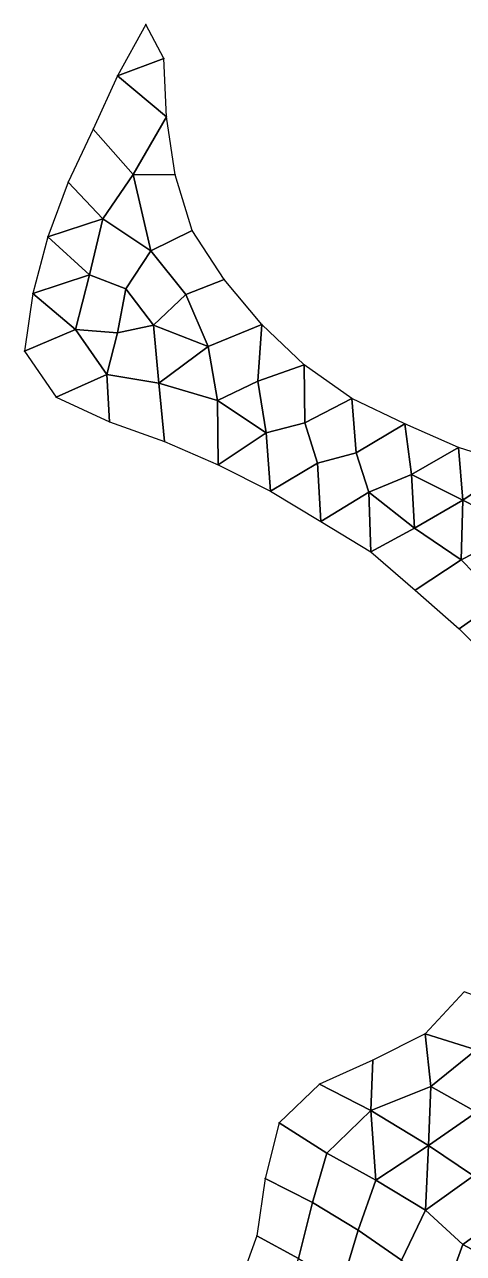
# Model space of a CAD drawing. Extents: x 727294 to 731543, y 8575035 to 8579824.
# Drawn here: x 730446.3 to 730596, y 8579404.7 to 8579823.7 of the extents above; entities that cross this region are included whole.
import ezdxf

# ---------------------------------------------------------------- set-up
doc = ezdxf.new("R2010")
doc.units = 0
for name, color, linetype in [('MESH_BOUND', 25, 'CONTINUOUS'), ('MESH_ELEMS', 250, 'CONTINUOUS'), ('MESH_NODES', 18, 'CONTINUOUS')]:
    doc.layers.add(name, color=color, linetype=linetype)

msp = doc.modelspace()

# ---------------------------------------------------------------- linework, layer by layer
at = {"layer": 'MESH_BOUND', "color": 25}
for points in [[(730487.6, 8579823.73, 38.17), (730478, 8579806.2, 38.17)], [(730493.75, 8579812.18, 38.17), (730487.6, 8579823.73, 38.17)], [(730494.66, 8579792.22, 38.17), (730493.75, 8579812.18, 38.17)], [(730478, 8579806.2, 38.17), (730469.69, 8579788.01, 38.17)], [(730497.65, 8579772.46, 38.17), (730494.66, 8579792.22, 38.17)], [(730469.69, 8579788.01, 38.17), (730461.1, 8579769.96, 38.17)], [(730461.1, 8579769.96, 38.17), (730454.2, 8579751.3, 38.17)], [(730503.48, 8579753.54, 38.17), (730497.65, 8579772.46, 38.17)], [(730514.31, 8579736.76, 38.17), (730503.48, 8579753.54, 38.17)], [(730454.2, 8579751.3, 38.17), (730449.13, 8579732.01, 38.17)], [(730527.16, 8579721.47, 38.17), (730514.31, 8579736.76, 38.17)], [(730449.13, 8579732.01, 38.17), (730446.26, 8579712.34, 38.17)], [(730541.63, 8579707.71, 38.17), (730527.16, 8579721.47, 38.17)], [(730446.26, 8579712.34, 38.17), (730456.99, 8579696.63, 38.17)], [(730557.92, 8579696.27, 38.13), (730541.63, 8579707.71, 38.17)], [(730456.99, 8579696.63, 38.17), (730475.18, 8579688.33, 38.17)], [(730575.95, 8579687.6, 38.15), (730557.92, 8579696.27, 38.13)], [(730475.18, 8579688.33, 38.17), (730494.02, 8579681.61, 38.17)], [(730594.24, 8579679.56, 38.05), (730575.95, 8579687.6, 38.15)], [(730494.02, 8579681.61, 38.17), (730512.35, 8579673.63, 38.17)], [(730613.26, 8579673.52, 37.47), (730594.24, 8579679.56, 38.05)], [(730512.35, 8579673.63, 38.17), (730530.15, 8579664.6, 38.15)], [(730530.15, 8579664.6, 38.15), (730547.31, 8579654.32, 38.14)], [(730547.31, 8579654.32, 38.14), (730564.43, 8579643.99, 38.16)], [(730564.43, 8579643.99, 38.16), (730579.53, 8579630.91, 38.17)], [(730579.53, 8579630.91, 38.17), (730594.56, 8579617.72, 38.17)], [(730594.56, 8579617.72, 38.17), (730608.61, 8579603.58, 38.17)], [(730596.19, 8579493.95, 38.17), (730582.89, 8579479.62, 38.17)], [(730582.89, 8579479.62, 38.17), (730565.1, 8579470.6, 38.17)], [(730565.1, 8579470.6, 38.17), (730546.92, 8579462.39, 38.17)], [(730546.92, 8579462.39, 38.17), (730533.09, 8579449.24, 38.17)], [(730533.09, 8579449.24, 38.17), (730528.28, 8579430.27, 38.17)], [(730528.28, 8579430.27, 38.17), (730525.45, 8579410.7, 38.17)], [(730525.45, 8579410.7, 38.17), (730518.65, 8579391.9, 38.17)]]:
    msp.add_polyline3d(points, dxfattribs=at)
at = {"layer": 'MESH_ELEMS', "color": 179}
for points in [[(730487.6, 8579823.73, 38.17), (730478, 8579806.2, 38.17), (730493.75, 8579812.18, 38.17), (730487.6, 8579823.73, 38.17)], [(730478, 8579806.2, 38.17), (730494.66, 8579792.22, 38.17), (730493.75, 8579812.18, 38.17), (730478, 8579806.2, 38.17)], [(730469.69, 8579788.01, 38.17), (730483.31, 8579772.57, 38.17), (730494.66, 8579792.22, 38.17), (730478, 8579806.2, 38.17)], [(730483.31, 8579772.57, 38.17), (730497.65, 8579772.46, 38.17), (730494.66, 8579792.22, 38.17), (730483.31, 8579772.57, 38.17)], [(730461.1, 8579769.96, 38.17), (730472.91, 8579757.44, 38.17), (730483.31, 8579772.57, 38.17), (730469.69, 8579788.01, 38.17)], [(730454.2, 8579751.3, 38.17), (730472.91, 8579757.44, 38.17), (730461.1, 8579769.96, 38.17), (730454.2, 8579751.3, 38.17)], [(730489.32, 8579746.58, 38.17), (730483.31, 8579772.57, 38.17), (730472.91, 8579757.44, 38.17), (730489.32, 8579746.58, 38.17)], [(730503.48, 8579753.54, 38.17), (730497.65, 8579772.46, 38.17), (730483.31, 8579772.57, 38.17), (730489.32, 8579746.58, 38.17)], [(730454.2, 8579751.3, 38.17), (730468.43, 8579738.41, 38.17), (730472.91, 8579757.44, 38.17), (730454.2, 8579751.3, 38.17)], [(730468.43, 8579738.41, 38.17), (730480.85, 8579733.67, 38.17), (730489.32, 8579746.58, 38.17), (730472.91, 8579757.44, 38.17)], [(730503.48, 8579753.54, 38.17), (730489.32, 8579746.58, 38.17), (730501.24, 8579731.72, 38.17), (730514.31, 8579736.76, 38.17)], [(730454.2, 8579751.3, 38.17), (730449.13, 8579732.01, 38.17), (730468.43, 8579738.41, 38.17), (730454.2, 8579751.3, 38.17)], [(730501.24, 8579731.72, 38.17), (730489.32, 8579746.58, 38.17), (730480.85, 8579733.67, 38.17), (730490.29, 8579721.19, 38.17)], [(730468.43, 8579738.41, 38.17), (730449.13, 8579732.01, 38.17), (730463.68, 8579719.77, 38.17), (730468.43, 8579738.41, 38.17)], [(730478, 8579718.63, 38.17), (730480.85, 8579733.67, 38.17), (730468.43, 8579738.41, 38.17), (730463.68, 8579719.77, 38.17)], [(730508.86, 8579713.96, 38.17), (730527.16, 8579721.47, 38.17), (730514.31, 8579736.76, 38.17), (730501.24, 8579731.72, 38.17)], [(730463.68, 8579719.77, 38.17), (730449.13, 8579732.01, 38.17), (730446.26, 8579712.34, 38.17), (730463.68, 8579719.77, 38.17)], [(730490.29, 8579721.19, 38.17), (730480.85, 8579733.67, 38.17), (730478, 8579718.63, 38.17), (730490.29, 8579721.19, 38.17)], [(730508.86, 8579713.96, 38.17), (730501.24, 8579731.72, 38.17), (730490.29, 8579721.19, 38.17), (730508.86, 8579713.96, 38.17)], [(730463.68, 8579719.77, 38.17), (730446.26, 8579712.34, 38.17), (730456.99, 8579696.63, 38.17), (730474.33, 8579704.4, 38.17)], [(730478, 8579718.63, 38.17), (730463.68, 8579719.77, 38.17), (730474.33, 8579704.4, 38.17), (730478, 8579718.63, 38.17)], [(730474.33, 8579704.4, 38.17), (730492.01, 8579701.45, 38.17), (730490.29, 8579721.19, 38.17), (730478, 8579718.63, 38.17)], [(730490.29, 8579721.19, 38.17), (730492.01, 8579701.45, 38.17), (730508.86, 8579713.96, 38.17), (730490.29, 8579721.19, 38.17)], [(730525.79, 8579702.16, 38.16), (730527.16, 8579721.47, 38.17), (730508.86, 8579713.96, 38.17), (730512.02, 8579695.52, 38.17)], [(730541.63, 8579707.71, 38.17), (730527.16, 8579721.47, 38.17), (730525.79, 8579702.16, 38.16), (730541.63, 8579707.71, 38.17)], [(730492.01, 8579701.45, 38.17), (730512.02, 8579695.52, 38.17), (730508.86, 8579713.96, 38.17), (730492.01, 8579701.45, 38.17)], [(730541.82, 8579687.97, 33.78), (730541.63, 8579707.71, 38.17), (730525.79, 8579702.16, 38.16), (730528.64, 8579684.57, 33.93)], [(730541.82, 8579687.97, 33.78), (730557.92, 8579696.27, 38.13), (730541.63, 8579707.71, 38.17), (730541.82, 8579687.97, 33.78)], [(730456.99, 8579696.63, 38.17), (730475.18, 8579688.33, 38.17), (730474.33, 8579704.4, 38.17), (730456.99, 8579696.63, 38.17)], [(730475.18, 8579688.33, 38.17), (730494.02, 8579681.61, 38.17), (730492.01, 8579701.45, 38.17), (730474.33, 8579704.4, 38.17)], [(730528.64, 8579684.57, 33.93), (730525.79, 8579702.16, 38.16), (730512.02, 8579695.52, 38.17), (730528.64, 8579684.57, 33.93)], [(730512.02, 8579695.52, 38.17), (730492.01, 8579701.45, 38.17), (730494.02, 8579681.61, 38.17), (730512.35, 8579673.63, 38.17)], [(730512.02, 8579695.52, 38.17), (730512.35, 8579673.63, 38.17), (730528.64, 8579684.57, 33.93), (730512.02, 8579695.52, 38.17)], [(730541.82, 8579687.97, 33.78), (730546.15, 8579674.2, 32.83), (730559.33, 8579677.69, 33.35), (730557.92, 8579696.27, 38.13)], [(730559.33, 8579677.69, 33.35), (730575.95, 8579687.6, 38.15), (730557.92, 8579696.27, 38.13), (730559.33, 8579677.69, 33.35)], [(730528.64, 8579684.57, 33.93), (730530.15, 8579664.6, 38.15), (730546.15, 8579674.2, 32.83), (730541.82, 8579687.97, 33.78)], [(730578.22, 8579670.31, 33.04), (730575.95, 8579687.6, 38.15), (730559.33, 8579677.69, 33.35), (730563.65, 8579664.27, 32.16)], [(730575.95, 8579687.6, 38.15), (730578.22, 8579670.31, 33.04), (730594.24, 8579679.56, 38.05), (730575.95, 8579687.6, 38.15)], [(730528.64, 8579684.57, 33.93), (730512.35, 8579673.63, 38.17), (730530.15, 8579664.6, 38.15), (730528.64, 8579684.57, 33.93)], [(730546.15, 8579674.2, 32.83), (730547.31, 8579654.32, 38.14), (730563.65, 8579664.27, 32.16), (730559.33, 8579677.69, 33.35)], [(730595.74, 8579661.59, 31.83), (730594.24, 8579679.56, 38.05), (730578.22, 8579670.31, 33.04), (730595.74, 8579661.59, 31.83)], [(730613.26, 8579673.52, 37.47), (730594.24, 8579679.56, 38.05), (730595.74, 8579661.59, 31.83), (730613.26, 8579673.52, 37.47)], [(730547.31, 8579654.32, 38.14), (730546.15, 8579674.2, 32.83), (730530.15, 8579664.6, 38.15), (730547.31, 8579654.32, 38.14)], [(730613.26, 8579673.52, 37.47), (730595.74, 8579661.59, 31.83), (730615.3, 8579651.51, 31.65), (730613.26, 8579673.52, 37.47)], [(730579.31, 8579651.97, 32.57), (730578.22, 8579670.31, 33.04), (730563.65, 8579664.27, 32.16), (730579.31, 8579651.97, 32.57)], [(730578.22, 8579670.31, 33.04), (730579.31, 8579651.97, 32.57), (730595.74, 8579661.59, 31.83), (730578.22, 8579670.31, 33.04)], [(730547.31, 8579654.32, 38.14), (730564.43, 8579643.99, 38.16), (730563.65, 8579664.27, 32.16), (730547.31, 8579654.32, 38.14)], [(730564.43, 8579643.99, 38.16), (730579.31, 8579651.97, 32.57), (730563.65, 8579664.27, 32.16), (730564.43, 8579643.99, 38.16)], [(730595.74, 8579661.59, 31.83), (730579.31, 8579651.97, 32.57), (730595.19, 8579641.21, 32.22), (730595.74, 8579661.59, 31.83)], [(730615.3, 8579651.51, 31.65), (730595.74, 8579661.59, 31.83), (730595.19, 8579641.21, 32.22), (730615.3, 8579651.51, 31.65)], [(730579.31, 8579651.97, 32.57), (730564.43, 8579643.99, 38.16), (730579.53, 8579630.91, 38.17), (730595.19, 8579641.21, 32.22)], [(730608.52, 8579627.6, 32.86), (730620.98, 8579635.57, 30.88), (730615.3, 8579651.51, 31.65), (730595.19, 8579641.21, 32.22)], [(730594.56, 8579617.72, 38.17), (730608.52, 8579627.6, 32.86), (730595.19, 8579641.21, 32.22), (730579.53, 8579630.91, 38.17)], [(730608.52, 8579627.6, 32.86), (730594.56, 8579617.72, 38.17), (730608.61, 8579603.58, 38.17), (730620.64, 8579612.59, 33.74)], [(730600.34, 8579474.19, 36.75), (730611, 8579488.59, 34.37), (730596.19, 8579493.95, 38.17), (730582.89, 8579479.62, 38.17)], [(730584.79, 8579461.6, 37.53), (730582.89, 8579479.62, 38.17), (730565.1, 8579470.6, 38.17), (730564.4, 8579453.5, 37.47)], [(730600.34, 8579474.19, 36.75), (730582.89, 8579479.62, 38.17), (730584.79, 8579461.6, 37.53), (730600.34, 8579474.19, 36.75)], [(730600.44, 8579452.89, 33.95), (730612.72, 8579465.65, 32.86), (730600.34, 8579474.19, 36.75), (730584.79, 8579461.6, 37.53)], [(730546.92, 8579462.39, 38.17), (730564.4, 8579453.5, 37.47), (730565.1, 8579470.6, 38.17), (730546.92, 8579462.39, 38.17)], [(730546.92, 8579462.39, 38.17), (730533.09, 8579449.24, 38.17), (730549.39, 8579438.95, 35.34), (730564.4, 8579453.5, 37.47)], [(730584.08, 8579441.57, 34.57), (730584.79, 8579461.6, 37.53), (730564.4, 8579453.5, 37.47), (730584.08, 8579441.57, 34.57)], [(730584.79, 8579461.6, 37.53), (730584.08, 8579441.57, 34.57), (730600.44, 8579452.89, 33.95), (730584.79, 8579461.6, 37.53)], [(730566.05, 8579429.65, 34.93), (730564.4, 8579453.5, 37.47), (730549.39, 8579438.95, 35.34), (730566.05, 8579429.65, 34.93)], [(730564.4, 8579453.5, 37.47), (730566.05, 8579429.65, 34.93), (730584.08, 8579441.57, 34.57), (730564.4, 8579453.5, 37.47)], [(730599.36, 8579431.22, 32.17), (730611.93, 8579443.18, 32.11), (730600.44, 8579452.89, 33.95), (730584.08, 8579441.57, 34.57)], [(730528.28, 8579430.27, 38.17), (730544.53, 8579422.04, 36.27), (730549.39, 8579438.95, 35.34), (730533.09, 8579449.24, 38.17)], [(730566.05, 8579429.65, 34.93), (730549.39, 8579438.95, 35.34), (730544.53, 8579422.04, 36.27), (730560.06, 8579412.7, 34.37)], [(730583.04, 8579419.42, 31.92), (730584.08, 8579441.57, 34.57), (730566.05, 8579429.65, 34.93), (730583.04, 8579419.42, 31.92)], [(730599.36, 8579431.22, 32.17), (730584.08, 8579441.57, 34.57), (730583.04, 8579419.42, 31.92), (730599.36, 8579431.22, 32.17)], [(730525.45, 8579410.7, 38.17), (730539.73, 8579403, 37.11), (730544.53, 8579422.04, 36.27), (730528.28, 8579430.27, 38.17)], [(730560.06, 8579412.7, 34.37), (730574.8, 8579402.4, 32.9), (730583.04, 8579419.42, 31.92), (730566.05, 8579429.65, 34.93)], [(730595.73, 8579407.75, 31.75), (730612.24, 8579419.79, 30.47), (730599.36, 8579431.22, 32.17), (730583.04, 8579419.42, 31.92)], [(730539.73, 8579403, 37.11), (730554.53, 8579394.13, 34.57), (730560.06, 8579412.7, 34.37), (730544.53, 8579422.04, 36.27)], [(730574.8, 8579402.4, 32.9), (730589.72, 8579391.13, 32.28), (730595.73, 8579407.75, 31.75), (730583.04, 8579419.42, 31.92)], [(730595.73, 8579407.75, 31.75), (730611.56, 8579399.25, 30.94), (730612.24, 8579419.79, 30.47), (730595.73, 8579407.75, 31.75)], [(730554.53, 8579394.13, 34.57), (730569.1, 8579384.04, 33.15), (730574.8, 8579402.4, 32.9), (730560.06, 8579412.7, 34.37)], [(730539.73, 8579403, 37.11), (730525.45, 8579410.7, 38.17), (730518.65, 8579391.9, 38.17), (730533.54, 8579384.18, 36.02)], [(730589.72, 8579391.13, 32.28), (730606.06, 8579380.7, 31.12), (730611.56, 8579399.25, 30.94), (730595.73, 8579407.75, 31.75)]]:
    msp.add_3dface(points, dxfattribs=at)
at = {"layer": 'MESH_NODES', "color": 18}
for p in [(730487.6, 8579823.73, 38.17), (730493.75, 8579812.18, 38.17), (730478, 8579806.2, 38.17), (730494.66, 8579792.22, 38.17), (730469.69, 8579788.01, 38.17), (730461.1, 8579769.96, 38.17), (730483.31, 8579772.57, 38.17), (730497.65, 8579772.46, 38.17), (730472.91, 8579757.44, 38.17), (730503.48, 8579753.54, 38.17), (730454.2, 8579751.3, 38.17), (730489.32, 8579746.58, 38.17), (730468.43, 8579738.41, 38.17), (730514.31, 8579736.76, 38.17), (730449.13, 8579732.01, 38.17), (730480.85, 8579733.67, 38.17), (730501.24, 8579731.72, 38.17), (730463.68, 8579719.77, 38.17), (730478, 8579718.63, 38.17), (730490.29, 8579721.19, 38.17), (730527.16, 8579721.47, 38.17), (730446.26, 8579712.34, 38.17), (730508.86, 8579713.96, 38.17), (730541.63, 8579707.71, 38.17), (730474.33, 8579704.4, 38.17), (730525.79, 8579702.16, 38.16), (730492.01, 8579701.45, 38.17), (730456.99, 8579696.63, 38.17), (730512.02, 8579695.52, 38.17), (730557.92, 8579696.27, 38.13), (730475.18, 8579688.33, 38.17), (730541.82, 8579687.97, 33.78), (730575.95, 8579687.6, 38.15), (730494.02, 8579681.61, 38.17), (730528.64, 8579684.57, 33.93), (730559.33, 8579677.69, 33.35), (730594.24, 8579679.56, 38.05), (730512.35, 8579673.63, 38.17), (730546.15, 8579674.2, 32.83), (730578.22, 8579670.31, 33.04), (730530.15, 8579664.6, 38.15), (730563.65, 8579664.27, 32.16), (730595.74, 8579661.59, 31.83), (730547.31, 8579654.32, 38.14), (730579.31, 8579651.97, 32.57), (730564.43, 8579643.99, 38.16), (730595.19, 8579641.21, 32.22), (730579.53, 8579630.91, 38.17), (730594.56, 8579617.72, 38.17), (730582.89, 8579479.62, 38.17), (730565.1, 8579470.6, 38.17), (730546.92, 8579462.39, 38.17), (730584.79, 8579461.6, 37.53), (730564.4, 8579453.5, 37.47), (730533.09, 8579449.24, 38.17), (730549.39, 8579438.95, 35.34), (730584.08, 8579441.57, 34.57), (730528.28, 8579430.27, 38.17), (730566.05, 8579429.65, 34.93), (730544.53, 8579422.04, 36.27), (730583.04, 8579419.42, 31.92), (730560.06, 8579412.7, 34.37), (730525.45, 8579410.7, 38.17), (730595.73, 8579407.75, 31.75)]:
    msp.add_point(p, dxfattribs=at)

doc.saveas('drawing.dxf')
